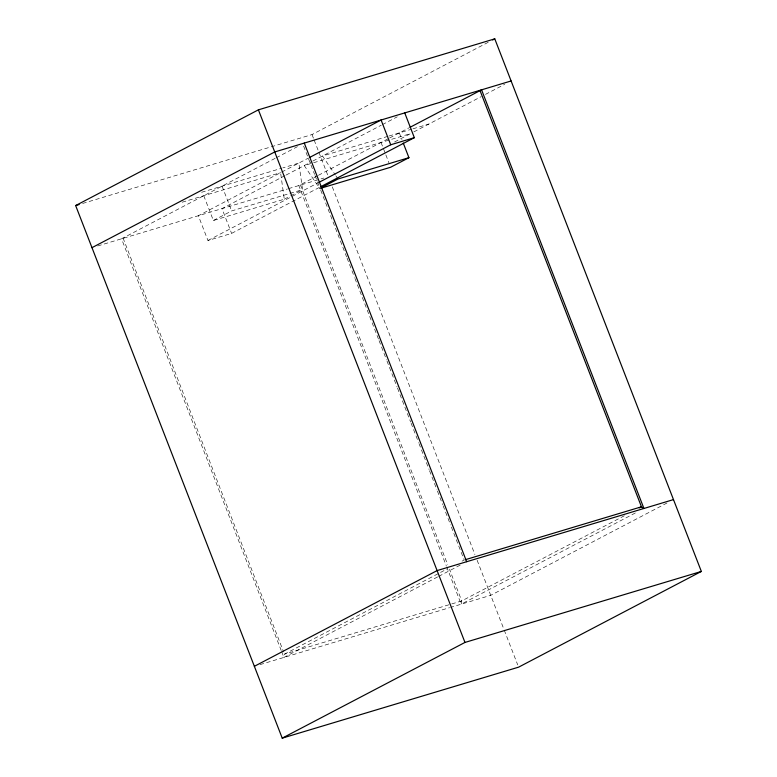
<?xml version="1.0" encoding="UTF-8"?>
<svg xmlns="http://www.w3.org/2000/svg" width="777" height="777" viewBox="0 0 777 777"><rect width="100%" height="100%" fill="white"/><g stroke="black" fill="none" stroke-linecap="round" stroke-linejoin="round"><path stroke-width="0.58" stroke-dasharray="3.88 2.91" d="M437.636 576.923L283.906 657.439L284.469 654.166L447.066 569.007M635.343 512.975L461.188 604.195L461.752 600.922L449.465 569.259M82.605 203.477L312.024 134.567L489.403 41.667M275.145 158.343L121.533 238.801L281.274 650.65M276.204 157.78L297.445 146.659M203.768 195.726L213.374 220.493L284.285 199.203L280.584 172.649L198.349 215.724L207.954 240.501L231.595 233.401L319.745 187.228M281.662 172.086L308.479 158.042M285.004 175.621L221.989 208.625L231.595 233.401M286.072 175.068L311.752 161.616M312.83 161.053L381.245 125.214M382.313 124.65L397.261 116.822M213.374 220.493L231.653 210.926L302.564 189.627L298.863 163.083L282.809 167.9M317.327 175.855L298.805 185.557L446.27 565.724M318.385 175.301L388.578 138.539M389.646 137.976L408.877 127.904M284.285 199.203L289.666 196.387M290.734 195.823L302.564 189.627M394.57 141.997L410.596 133.605L304.225 165.55L319.745 188.549M413.82 131.915L481.206 96.63M485.479 94.386L504.7 84.314M207.954 240.501L317.608 183.071M462.033 561.159L464.18 560.042L451.019 526.116M438.714 576.359L460.207 565.093M624.339 515.763L461.752 600.922L284.469 654.166M667.035 502.981L490.734 595.318L450.757 607.332M201.583 192.298L281.662 168.25M387.859 136.354L322.504 155.983L335.324 174.98M389.005 136.014L411.82 129.157M412.956 128.817L428.865 124.038M182.177 202.214L280.584 172.649M97.669 245.969L287.344 188.996M288.49 188.656L323.815 178.05M260.042 664.607L449.601 607.672M335.994 175.981L338.014 178.982M399.32 132.906L401.942 139.666M381.051 142.482L385.411 153.739M385.848 154.866L388.908 162.752M312.024 134.567L313.743 139.005M314.17 140.113L318.473 151.194M318.9 152.302L327.923 175.573M332.303 186.868L474.932 554.593M477.127 560.246L503.797 628.991M504.234 630.118L517.725 664.918M303.632 146.134L314.598 174.407M315.044 175.544L320.309 189.112M320.746 190.239L346.62 256.964M347.057 258.09L354.516 277.321M354.953 278.448L378.642 339.52M379.079 340.647L386.538 359.877M386.975 361.004L397.066 387.014M397.503 388.141L410.664 422.076M411.101 423.203L418.56 442.424M418.997 443.56L429.089 469.57M429.526 470.697L436.985 489.928M437.422 491.054L442.686 504.623M443.123 505.759L450.582 524.98M300.33 184.761L447.717 564.733M446.707 566.86L461.188 604.195M222.047 186.15L231.653 210.926M123.048 238.005L283.595 651.903M281.711 651.777L283.906 657.439"/><path stroke-width="1.17" d="M75.651 205.565L258.401 109.839L494.774 38.85L701.349 571.435L518.599 667.161L282.226 738.15L75.651 205.565L79.128 204.516M91.977 247.669L274.737 151.952L511.111 80.963M492.628 39.977L494.774 38.85M309.547 157.488L381.099 120.008L390.714 144.775L318.687 182.508M409.945 127.35L481.565 89.831L643.939 508.479L641.462 506.798L480.04 90.637M320.823 186.665L414.345 137.675L404.739 112.908M320.823 187.985L338.014 178.982L408.935 157.682L403.253 143.046M408.935 157.682L390.656 167.249L320.911 188.199M254.361 666.316L437.111 570.59L673.484 499.601M639.316 507.915L641.462 506.798L465.336 559.693M282.226 738.15L464.976 642.433L701.349 571.435M390.714 144.775L414.345 137.675M304.283 143.075L466.656 561.713M258.401 109.839L464.976 642.433"/></g></svg>
